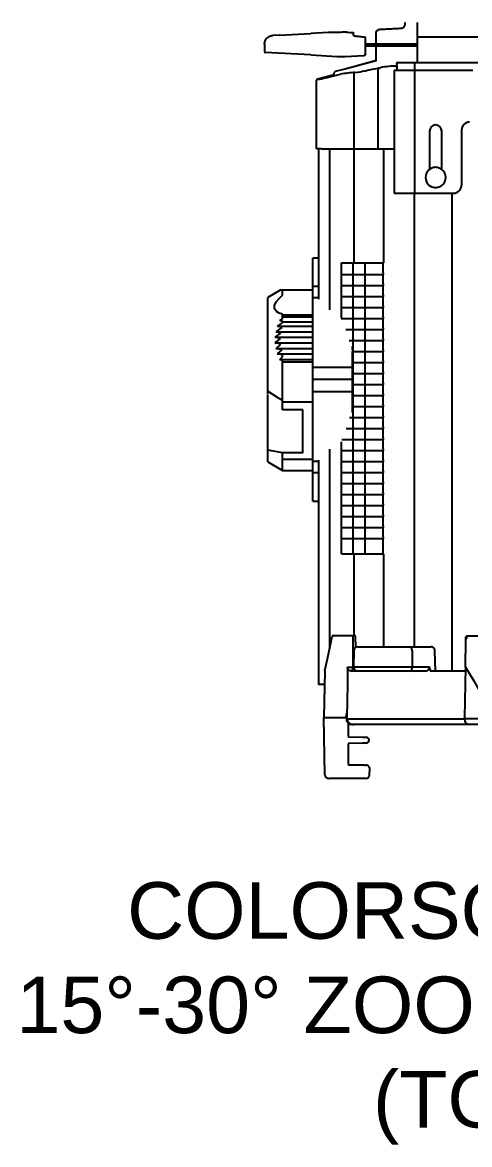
# Model space of a CAD drawing. Extents: x 5 to 346, y -5 to 215.
# Drawn here: x 109.6 to 116.52, y 106.2 to 123.55 of the extents above; entities that cross this region are included whole.
import ezdxf

# ---------------------------------------------------------------- set-up
doc = ezdxf.new("R2010")
doc.units = 0
doc.header["$LTSCALE"] = 0.5
doc.header["$MEASUREMENT"] = 0
doc.layers.get('0').update_dxf_attribs({"linetype": 'CONTINUOUS'})
doc.layers.add('RISER', color=7, linetype='CONTINUOUS')
doc.styles.add('ARIAL', font='arial.ttf')

# ---------------------------------------------------------------- blocks, each defined once
blk = doc.blocks.new('ColorSource spot V-z2550 (top)')
at = {"layer": 'RISER'}
for p, q in [((-2.91, -3.383), (-2.91, -3.356)), ((-2.719, -3.961), (-2.719, -3.356)), ((-4.853, -3.552), (-4.957, -3.558)), ((-4.853, -3.552), (-4.369, -3.527)), ((-4.101, -3.513), (-4.369, -3.527)), ((-3.676, -3.567), (-3.705, -3.57)), ((-3.525, -3.693), (-3.525, -3.601)), ((-3.36, -3.693), (-3.36, -3.524)), ((-5.085, -3.693), (-5.085, -3.812)), ((-3.525, -3.845), (-3.525, -3.693)), ((-3.344, -3.693), (-3.525, -3.693)), ((-3.344, -3.723), (-3.525, -3.723)), ((-2.72, -3.693), (-3.344, -3.693)), ((-2.72, -3.723), (-3.344, -3.723)), ((-4.369, -3.859), (-5.076, -3.822)), ((-4.369, -3.859), (-3.96, -3.88)), ((-3.96, -3.88), (-3.921, -3.88)), ((-3.921, -3.88), (-3.835, -3.88)), ((-3.835, -3.88), (-3.547, -3.865)), ((-3.026, -3.976), (-3.008, -3.976)), ((-3.008, -3.976), (-2.762, -3.976)), ((-2.762, -3.976), (-1.722, -3.976)), ((-2.762, -3.976), (-2.762, -4.096)), ((-3.705, -4.159), (-3.705, -5.31)), ((-3.325, -5.31), (-3.325, -4.091)), ((-3.078, -4.096), (-3.078, -5.996)), ((-3.078, -4.096), (-2.765, -4.096)), ((-3.041, -3.991), (-3.037, -4.028)), ((-3.037, -4.028), (-3.037, -4.096)), ((-2.765, -4.096), (-2.765, -5.996)), ((-2.765, -4.096), (-1.86, -4.096)), ((-4.278, -5.31), (-4.278, -4.246)), ((-4.026, -4.172), (-4.267, -4.231)), ((-2.037, -5.021), (-2.037, -5.871)), ((-2.532, -5.035), (-2.532, -5.626)), ((-2.342, -5.628), (-2.342, -5.035)), ((-4.205, -5.31), (-4.278, -5.31)), ((-4.278, -5.31), (-4.278, -5.31)), ((-4.251, -5.31), (-4.251, -7.634)), ((-4.205, -5.31), (-4.078, -5.31)), ((-4.078, -5.31), (-3.886, -5.31)), ((-4.078, -5.31), (-4.078, -7.8)), ((-3.886, -5.31), (-3.705, -5.31)), ((-3.705, -5.31), (-3.527, -5.31)), ((-3.705, -5.31), (-3.705, -7.07)), ((-3.527, -5.31), (-3.245, -5.31)), ((-3.245, -5.31), (-3.122, -5.31)), ((-3.245, -5.31), (-3.245, -7.07)), ((-3.122, -5.31), (-3.083, -5.31)), ((-3.078, -5.996), (-2.162, -5.996)), ((-2.768, -5.996), (-2.768, -13.006)), ((-2.187, -5.996), (-2.187, -13.381)), ((-4.251, -6.997), (-4.335, -6.997)), ((-4.335, -10.757), (-4.335, -6.997)), ((-3.892, -7.227), (-3.892, -7.07)), ((-3.892, -7.07), (-3.711, -7.07)), ((-3.711, -7.227), (-3.711, -7.07)), ((-3.711, -7.07), (-3.529, -7.07)), ((-3.529, -7.227), (-3.529, -7.07)), ((-3.529, -7.07), (-3.247, -7.07)), ((-3.247, -7.227), (-3.247, -7.07)), ((-3.9, -7.227), (-3.9, -7.252)), ((-3.9, -7.252), (-3.719, -7.252)), ((-3.892, -7.397), (-3.892, -7.252)), ((-3.719, -7.227), (-3.719, -7.252)), ((-3.719, -7.252), (-3.531, -7.252)), ((-3.711, -7.397), (-3.711, -7.252)), ((-3.531, -7.227), (-3.531, -7.252)), ((-3.531, -7.252), (-3.249, -7.252)), ((-3.529, -7.397), (-3.529, -7.252)), ((-3.249, -7.227), (-3.249, -7.252)), ((-3.249, -7.252), (-3.247, -7.252)), ((-3.247, -7.227), (-3.247, -7.252)), ((-3.247, -7.397), (-3.247, -7.252)), ((-4.251, -7.437), (-4.335, -7.437)), ((-3.9, -7.397), (-3.9, -7.422)), ((-3.9, -7.422), (-3.719, -7.422)), ((-3.892, -7.567), (-3.892, -7.422)), ((-3.719, -7.397), (-3.719, -7.422)), ((-3.719, -7.422), (-3.531, -7.422)), ((-3.711, -7.567), (-3.711, -7.422)), ((-3.531, -7.397), (-3.531, -7.422)), ((-3.531, -7.422), (-3.249, -7.422)), ((-3.529, -7.567), (-3.529, -7.422)), ((-3.249, -7.397), (-3.249, -7.422)), ((-3.249, -7.422), (-3.247, -7.422)), ((-3.247, -7.397), (-3.247, -7.422)), ((-3.247, -7.567), (-3.247, -7.422)), ((-4.831, -7.487), (-5.035, -7.606)), ((-5.035, -9.056), (-5.035, -7.606)), ((-4.831, -7.487), (-4.335, -7.487)), ((-4.807, -7.522), (-4.807, -7.487)), ((-4.807, -7.51), (-4.807, -7.506)), ((-4.807, -7.573), (-4.807, -7.522)), ((-4.251, -7.612), (-4.335, -7.612)), ((-3.9, -7.567), (-3.9, -7.592)), ((-3.9, -7.592), (-3.719, -7.592)), ((-3.892, -7.737), (-3.892, -7.592)), ((-3.719, -7.567), (-3.719, -7.592)), ((-3.719, -7.592), (-3.531, -7.592)), ((-3.711, -7.737), (-3.711, -7.592)), ((-3.531, -7.567), (-3.531, -7.592)), ((-3.531, -7.592), (-3.249, -7.592)), ((-3.529, -7.737), (-3.529, -7.592)), ((-3.249, -7.567), (-3.249, -7.592)), ((-3.249, -7.592), (-3.247, -7.592)), ((-3.247, -7.567), (-3.247, -7.592)), ((-3.247, -7.737), (-3.247, -7.592)), ((-3.9, -7.737), (-3.9, -7.762)), ((-3.9, -7.762), (-3.719, -7.762)), ((-3.892, -7.907), (-3.892, -7.762)), ((-3.719, -7.737), (-3.719, -7.762)), ((-3.719, -7.762), (-3.531, -7.762)), ((-3.711, -7.907), (-3.711, -7.762)), ((-3.531, -7.737), (-3.531, -7.762)), ((-3.531, -7.762), (-3.249, -7.762)), ((-3.529, -7.907), (-3.529, -7.762)), ((-3.249, -7.737), (-3.249, -7.762)), ((-3.249, -7.762), (-3.247, -7.762)), ((-3.247, -7.737), (-3.247, -7.762)), ((-3.247, -7.907), (-3.247, -7.762)), ((-4.847, -7.964), (-4.807, -7.938)), ((-4.807, -7.978), (-4.847, -7.964)), ((-4.807, -7.875), (-4.807, -7.865)), ((-4.807, -7.875), (-4.335, -7.875)), ((-4.807, -7.908), (-4.807, -7.875)), ((-4.807, -7.908), (-4.335, -7.908)), ((-4.807, -7.938), (-4.807, -7.908)), ((-4.807, -7.985), (-4.807, -7.978)), ((-3.9, -7.907), (-3.9, -7.927)), ((-3.898, -7.932), (-3.719, -7.932)), ((-3.719, -7.907), (-3.719, -7.932)), ((-3.719, -7.932), (-3.531, -7.932)), ((-3.711, -8.077), (-3.711, -7.932)), ((-3.531, -7.907), (-3.531, -7.932)), ((-3.531, -7.932), (-3.249, -7.932)), ((-3.529, -8.077), (-3.529, -7.932)), ((-3.249, -7.907), (-3.249, -7.932)), ((-3.249, -7.932), (-3.247, -7.932)), ((-3.247, -7.907), (-3.247, -7.932)), ((-3.247, -8.077), (-3.247, -7.932)), ((-4.906, -8.136), (-4.813, -8.071)), ((-4.83, -8.157), (-4.906, -8.136)), ((-4.906, -8.136), (-4.335, -8.136)), ((-4.882, -8.05), (-4.807, -8)), ((-4.813, -8.071), (-4.882, -8.05)), ((-4.882, -8.05), (-4.335, -8.05)), ((-4.807, -8), (-4.807, -7.985)), ((-4.807, -7.985), (-4.335, -7.985)), ((-3.828, -8.102), (-3.719, -8.102)), ((-3.719, -8.077), (-3.719, -8.102)), ((-3.719, -8.102), (-3.531, -8.102)), ((-3.711, -8.247), (-3.711, -8.102)), ((-3.531, -8.077), (-3.531, -8.102)), ((-3.531, -8.102), (-3.249, -8.102)), ((-3.529, -8.247), (-3.529, -8.102)), ((-3.249, -8.077), (-3.249, -8.102)), ((-3.249, -8.102), (-3.247, -8.102)), ((-3.247, -8.077), (-3.247, -8.102)), ((-3.247, -8.247), (-3.247, -8.102)), ((-4.918, -8.222), (-4.83, -8.157)), ((-4.836, -8.243), (-4.918, -8.222)), ((-4.918, -8.222), (-4.335, -8.222)), ((-4.918, -8.308), (-4.836, -8.243)), ((-4.83, -8.329), (-4.918, -8.308)), ((-4.918, -8.308), (-4.335, -8.308)), ((-3.775, -8.272), (-3.719, -8.272)), ((-3.719, -8.247), (-3.719, -8.272)), ((-3.719, -8.272), (-3.531, -8.272)), ((-3.711, -8.417), (-3.711, -8.272)), ((-3.531, -8.247), (-3.531, -8.272)), ((-3.531, -8.272), (-3.249, -8.272)), ((-3.529, -8.417), (-3.529, -8.272)), ((-3.249, -8.247), (-3.249, -8.272)), ((-3.249, -8.272), (-3.247, -8.272)), ((-3.247, -8.247), (-3.247, -8.272)), ((-3.247, -8.417), (-3.247, -8.272)), ((-4.906, -8.394), (-4.83, -8.329)), ((-4.813, -8.415), (-4.906, -8.394)), ((-4.906, -8.394), (-4.335, -8.394)), ((-4.882, -8.48), (-4.813, -8.415)), ((-4.807, -8.496), (-4.882, -8.48)), ((-4.882, -8.48), (-4.335, -8.48)), ((-4.807, -8.501), (-4.807, -8.496)), ((-3.736, -8.442), (-3.719, -8.442)), ((-3.731, -8.367), (-3.731, -8.417)), ((-3.731, -8.442), (-3.731, -8.689)), ((-3.719, -8.417), (-3.719, -8.442)), ((-3.719, -8.442), (-3.531, -8.442)), ((-3.711, -8.587), (-3.711, -8.442)), ((-3.531, -8.417), (-3.531, -8.442)), ((-3.531, -8.442), (-3.249, -8.442)), ((-3.529, -8.587), (-3.529, -8.442)), ((-3.249, -8.417), (-3.249, -8.442)), ((-3.249, -8.442), (-3.247, -8.442)), ((-3.247, -8.417), (-3.247, -8.442)), ((-3.247, -8.587), (-3.247, -8.442)), ((-4.847, -8.566), (-4.807, -8.523)), ((-4.807, -8.574), (-4.847, -8.566)), ((-4.847, -8.566), (-4.335, -8.566)), ((-4.807, -8.523), (-4.807, -8.501)), ((-4.807, -8.584), (-4.807, -8.574)), ((-4.807, -8.604), (-4.807, -8.584)), ((-4.807, -8.604), (-4.335, -8.604)), ((-4.807, -9.218), (-4.807, -8.604)), ((-3.731, -8.612), (-3.719, -8.612)), ((-3.719, -8.587), (-3.719, -8.612)), ((-3.719, -8.612), (-3.531, -8.612)), ((-3.711, -8.757), (-3.711, -8.612)), ((-3.531, -8.587), (-3.531, -8.612)), ((-3.531, -8.612), (-3.249, -8.612)), ((-3.529, -8.757), (-3.529, -8.612)), ((-3.249, -8.587), (-3.249, -8.612)), ((-3.249, -8.612), (-3.247, -8.612)), ((-3.247, -8.587), (-3.247, -8.612)), ((-3.247, -8.757), (-3.247, -8.612)), ((-3.731, -8.689), (-4.335, -8.689)), ((-3.731, -8.689), (-3.731, -8.877)), ((-3.731, -8.782), (-3.719, -8.782)), ((-3.719, -8.757), (-3.719, -8.782)), ((-3.719, -8.782), (-3.531, -8.782)), ((-3.711, -8.927), (-3.711, -8.782)), ((-3.531, -8.757), (-3.531, -8.782)), ((-3.531, -8.782), (-3.249, -8.782)), ((-3.529, -8.927), (-3.529, -8.782)), ((-3.249, -8.757), (-3.249, -8.782)), ((-3.249, -8.782), (-3.247, -8.782)), ((-3.247, -8.757), (-3.247, -8.782)), ((-3.247, -8.927), (-3.247, -8.782)), ((-3.731, -8.877), (-4.335, -8.877)), ((-3.731, -8.877), (-3.731, -9.065)), ((-3.731, -8.952), (-3.719, -8.952)), ((-3.719, -8.927), (-3.719, -8.952)), ((-3.719, -8.952), (-3.531, -8.952)), ((-3.711, -9.097), (-3.711, -8.952)), ((-3.531, -8.927), (-3.531, -8.952)), ((-3.531, -8.952), (-3.249, -8.952)), ((-3.529, -9.097), (-3.529, -8.952)), ((-3.249, -8.927), (-3.249, -8.952)), ((-3.249, -8.952), (-3.247, -8.952)), ((-3.247, -8.927), (-3.247, -8.952)), ((-3.247, -9.097), (-3.247, -8.952)), ((-5.035, -9.1), (-5.035, -9.056)), ((-5.035, -10.148), (-5.035, -9.11)), ((-3.731, -9.065), (-4.335, -9.065)), ((-3.731, -9.065), (-3.731, -9.28)), ((-3.731, -9.122), (-3.719, -9.122)), ((-3.719, -9.097), (-3.719, -9.122)), ((-3.719, -9.122), (-3.531, -9.122)), ((-3.711, -9.267), (-3.711, -9.122)), ((-3.531, -9.097), (-3.531, -9.122)), ((-3.531, -9.122), (-3.249, -9.122)), ((-3.529, -9.267), (-3.529, -9.122)), ((-3.249, -9.097), (-3.249, -9.122)), ((-3.249, -9.122), (-3.247, -9.122)), ((-3.247, -9.097), (-3.247, -9.122)), ((-3.247, -9.267), (-3.247, -9.122)), ((-4.807, -9.218), (-4.335, -9.218)), ((-4.807, -9.286), (-4.807, -9.218)), ((-4.807, -9.344), (-4.807, -9.286)), ((-4.49, -9.344), (-4.807, -9.344)), ((-4.49, -10.008), (-4.49, -9.344)), ((-3.733, -9.292), (-3.719, -9.292)), ((-3.731, -9.292), (-3.731, -9.387)), ((-3.719, -9.267), (-3.719, -9.292)), ((-3.719, -9.292), (-3.531, -9.292)), ((-3.711, -9.437), (-3.711, -9.292)), ((-3.531, -9.267), (-3.531, -9.292)), ((-3.531, -9.292), (-3.249, -9.292)), ((-3.529, -9.437), (-3.529, -9.292)), ((-3.249, -9.267), (-3.249, -9.292)), ((-3.249, -9.292), (-3.247, -9.292)), ((-3.247, -9.267), (-3.247, -9.292)), ((-3.247, -9.437), (-3.247, -9.292)), ((-3.769, -9.462), (-3.719, -9.462)), ((-3.719, -9.437), (-3.719, -9.462)), ((-3.719, -9.462), (-3.531, -9.462)), ((-3.711, -9.607), (-3.711, -9.462)), ((-3.531, -9.437), (-3.531, -9.462)), ((-3.531, -9.462), (-3.249, -9.462)), ((-3.529, -9.607), (-3.529, -9.462)), ((-3.249, -9.437), (-3.249, -9.462)), ((-3.249, -9.462), (-3.247, -9.462)), ((-3.247, -9.437), (-3.247, -9.462)), ((-3.247, -9.607), (-3.247, -9.462)), ((-3.821, -9.632), (-3.719, -9.632)), ((-3.719, -9.607), (-3.719, -9.632)), ((-3.719, -9.632), (-3.531, -9.632)), ((-3.711, -9.777), (-3.711, -9.632)), ((-3.531, -9.607), (-3.531, -9.632)), ((-3.531, -9.632), (-3.249, -9.632)), ((-3.529, -9.777), (-3.529, -9.632)), ((-3.249, -9.607), (-3.249, -9.632)), ((-3.249, -9.632), (-3.247, -9.632)), ((-3.247, -9.607), (-3.247, -9.632)), ((-3.247, -9.777), (-3.247, -9.632)), ((-3.892, -9.947), (-3.892, -9.836)), ((-3.888, -9.802), (-3.719, -9.802)), ((-3.719, -9.777), (-3.719, -9.802)), ((-3.719, -9.802), (-3.531, -9.802)), ((-3.711, -9.947), (-3.711, -9.802)), ((-3.531, -9.777), (-3.531, -9.802)), ((-3.531, -9.802), (-3.249, -9.802)), ((-3.529, -9.947), (-3.529, -9.802)), ((-3.249, -9.777), (-3.249, -9.802)), ((-3.249, -9.802), (-3.247, -9.802)), ((-3.247, -9.777), (-3.247, -9.802)), ((-3.247, -9.947), (-3.247, -9.802)), ((-4.807, -10.066), (-4.807, -10.008)), ((-4.49, -10.008), (-4.807, -10.008)), ((-4.078, -9.954), (-4.078, -13.038)), ((-3.9, -9.947), (-3.9, -9.972)), ((-3.9, -9.972), (-3.719, -9.972)), ((-3.892, -10.117), (-3.892, -9.972)), ((-3.719, -9.947), (-3.719, -9.972)), ((-3.719, -9.972), (-3.531, -9.972)), ((-3.711, -10.117), (-3.711, -9.972)), ((-3.531, -9.947), (-3.531, -9.972)), ((-3.531, -9.972), (-3.249, -9.972)), ((-3.529, -10.117), (-3.529, -9.972)), ((-3.249, -9.947), (-3.249, -9.972)), ((-3.249, -9.972), (-3.247, -9.972)), ((-3.247, -9.947), (-3.247, -9.972)), ((-3.247, -10.117), (-3.247, -9.972)), ((-5.035, -10.148), (-4.885, -10.235)), ((-4.807, -10.108), (-4.807, -10.066)), ((-4.807, -10.108), (-4.335, -10.108)), ((-4.807, -10.282), (-4.807, -10.108)), ((-4.251, -10.142), (-4.335, -10.142)), ((-4.251, -10.121), (-4.251, -13.587)), ((-3.9, -10.117), (-3.9, -10.142)), ((-3.9, -10.142), (-3.719, -10.142)), ((-3.892, -10.287), (-3.892, -10.142)), ((-3.719, -10.117), (-3.719, -10.142)), ((-3.719, -10.142), (-3.531, -10.142)), ((-3.711, -10.287), (-3.711, -10.142)), ((-3.531, -10.117), (-3.531, -10.142)), ((-3.531, -10.142), (-3.249, -10.142)), ((-3.529, -10.287), (-3.529, -10.142)), ((-3.249, -10.117), (-3.249, -10.142)), ((-3.249, -10.142), (-3.247, -10.142)), ((-3.247, -10.117), (-3.247, -10.142)), ((-3.247, -10.287), (-3.247, -10.142)), ((-4.885, -10.235), (-4.807, -10.281)), ((-4.807, -10.282), (-4.807, -10.283)), ((-4.807, -10.283), (-4.335, -10.283)), ((-4.251, -10.317), (-4.335, -10.317)), ((-3.9, -10.287), (-3.9, -10.312)), ((-3.9, -10.312), (-3.719, -10.312)), ((-3.892, -10.457), (-3.892, -10.312)), ((-3.719, -10.287), (-3.719, -10.312)), ((-3.719, -10.312), (-3.531, -10.312)), ((-3.711, -10.457), (-3.711, -10.312)), ((-3.531, -10.287), (-3.531, -10.312)), ((-3.531, -10.312), (-3.249, -10.312)), ((-3.529, -10.457), (-3.529, -10.312)), ((-3.249, -10.287), (-3.249, -10.312)), ((-3.249, -10.312), (-3.247, -10.312)), ((-3.247, -10.287), (-3.247, -10.312)), ((-3.247, -10.457), (-3.247, -10.312)), ((-3.9, -10.457), (-3.9, -10.482)), ((-3.9, -10.482), (-3.719, -10.482)), ((-3.892, -10.627), (-3.892, -10.482)), ((-3.719, -10.457), (-3.719, -10.482)), ((-3.719, -10.482), (-3.531, -10.482)), ((-3.711, -10.627), (-3.711, -10.482)), ((-3.531, -10.457), (-3.531, -10.482)), ((-3.531, -10.482), (-3.249, -10.482)), ((-3.529, -10.627), (-3.529, -10.482)), ((-3.249, -10.457), (-3.249, -10.482)), ((-3.249, -10.482), (-3.247, -10.482)), ((-3.247, -10.457), (-3.247, -10.482)), ((-3.247, -10.627), (-3.247, -10.482)), ((-3.9, -10.627), (-3.9, -10.652)), ((-3.9, -10.652), (-3.719, -10.652)), ((-3.892, -10.797), (-3.892, -10.652)), ((-3.719, -10.627), (-3.719, -10.652)), ((-3.719, -10.652), (-3.531, -10.652)), ((-3.711, -10.797), (-3.711, -10.652)), ((-3.531, -10.627), (-3.531, -10.652)), ((-3.531, -10.652), (-3.249, -10.652)), ((-3.529, -10.797), (-3.529, -10.652)), ((-3.249, -10.627), (-3.249, -10.652)), ((-3.249, -10.652), (-3.247, -10.652)), ((-3.247, -10.627), (-3.247, -10.652)), ((-3.247, -10.797), (-3.247, -10.652)), ((-4.335, -10.757), (-4.251, -10.757)), ((-3.9, -10.797), (-3.9, -10.822)), ((-3.9, -10.822), (-3.719, -10.822)), ((-3.892, -10.967), (-3.892, -10.822)), ((-3.719, -10.797), (-3.719, -10.822)), ((-3.719, -10.822), (-3.531, -10.822)), ((-3.711, -10.967), (-3.711, -10.822)), ((-3.531, -10.797), (-3.531, -10.822)), ((-3.531, -10.822), (-3.249, -10.822)), ((-3.529, -10.967), (-3.529, -10.822)), ((-3.249, -10.797), (-3.249, -10.822)), ((-3.249, -10.822), (-3.247, -10.822)), ((-3.247, -10.797), (-3.247, -10.822)), ((-3.247, -10.967), (-3.247, -10.822)), ((-3.9, -10.967), (-3.9, -10.992)), ((-3.9, -10.992), (-3.719, -10.992)), ((-3.892, -11.137), (-3.892, -10.992)), ((-3.719, -10.967), (-3.719, -10.992)), ((-3.719, -10.992), (-3.531, -10.992)), ((-3.711, -11.137), (-3.711, -10.992)), ((-3.531, -10.967), (-3.531, -10.992)), ((-3.531, -10.992), (-3.249, -10.992)), ((-3.529, -11.137), (-3.529, -10.992)), ((-3.249, -10.967), (-3.249, -10.992)), ((-3.249, -10.992), (-3.247, -10.992)), ((-3.247, -10.967), (-3.247, -10.992)), ((-3.247, -11.137), (-3.247, -10.992)), ((-3.9, -11.137), (-3.9, -11.162)), ((-3.9, -11.162), (-3.719, -11.162)), ((-3.892, -11.307), (-3.892, -11.162)), ((-3.719, -11.137), (-3.719, -11.162)), ((-3.719, -11.162), (-3.531, -11.162)), ((-3.711, -11.307), (-3.711, -11.162)), ((-3.531, -11.137), (-3.531, -11.162)), ((-3.531, -11.162), (-3.249, -11.162)), ((-3.529, -11.307), (-3.529, -11.162)), ((-3.249, -11.137), (-3.249, -11.162)), ((-3.249, -11.162), (-3.247, -11.162)), ((-3.247, -11.137), (-3.247, -11.162)), ((-3.247, -11.307), (-3.247, -11.162)), ((-3.9, -11.307), (-3.9, -11.332)), ((-3.9, -11.332), (-3.719, -11.332)), ((-3.892, -11.57), (-3.892, -11.332)), ((-3.719, -11.307), (-3.719, -11.332)), ((-3.719, -11.332), (-3.531, -11.332)), ((-3.711, -11.57), (-3.711, -11.332)), ((-3.531, -11.307), (-3.531, -11.332)), ((-3.531, -11.332), (-3.249, -11.332)), ((-3.529, -11.57), (-3.529, -11.332)), ((-3.249, -11.307), (-3.249, -11.332)), ((-3.249, -11.332), (-3.247, -11.332)), ((-3.247, -11.307), (-3.247, -11.332)), ((-3.247, -11.57), (-3.247, -11.332)), ((-3.892, -11.57), (-3.711, -11.57)), ((-3.711, -11.57), (-3.529, -11.57)), ((-3.705, -11.57), (-3.705, -12.834)), ((-3.529, -11.57), (-3.247, -11.57)), ((-3.245, -11.57), (-3.245, -13.006)), ((-4.022, -12.834), (-3.705, -12.834)), ((-3.705, -12.834), (-3.693, -12.834)), ((-4.112, -13.195), (-4.037, -12.846)), ((-3.713, -13.322), (-3.713, -12.849)), ((-3.674, -13.016), (-3.678, -12.849)), ((-3.639, -13.006), (-2.846, -13.006)), ((-2.846, -13.006), (-2.505, -13.006)), ((-2.495, -13.007), (-2.505, -13.006)), ((-1.977, -13.328), (-1.969, -12.889)), ((-0.658, -12.842), (-1.954, -12.842)), ((-3.702, -13.068), (-3.706, -13.317)), ((-2.801, -13.068), (-2.798, -13.317)), ((-2.44, -13.384), (-2.449, -13.068)), ((-3.8, -13.322), (-3.713, -13.322)), ((-3.706, -13.317), (-2.798, -13.317)), ((-2.798, -13.317), (-2.533, -13.317)), ((-1.977, -13.328), (-1.991, -14.099)), ((-4.153, -13.383), (-4.165, -14.099)), ((-3.745, -13.381), (-3.747, -13.381)), ((-3.643, -13.381), (-3.745, -13.381)), ((-2.843, -13.381), (-3.643, -13.381)), ((-2.589, -13.381), (-2.843, -13.381)), ((-2.524, -13.359), (-2.524, -13.381)), ((-1.993, -13.381), (-2.524, -13.381)), ((-4.156, -13.587), (-4.251, -13.587)), ((-3.812, -14.034), (-3.811, -14.099)), ((-4.165, -14.099), (-4.116, -14.099)), ((-4.15, -14.985), (-4.165, -14.099)), ((-4.116, -14.099), (-3.826, -14.099)), ((-3.81, -14.124), (-3.811, -14.099)), ((-3.81, -14.121), (-1.991, -14.121)), ((-3.81, -14.156), (-3.81, -14.124)), ((-3.791, -14.188), (-3.81, -14.156)), ((-3.763, -14.209), (-3.791, -14.188)), ((-3.791, -14.188), (-3.79, -14.345)), ((-3.785, -14.209), (-3.79, -14.214)), ((-3.79, -14.214), (-3.79, -14.345)), ((-3.763, -14.209), (-3.785, -14.209)), ((-3.703, -14.209), (-3.763, -14.209)), ((-1.928, -14.209), (-3.703, -14.209)), ((-1.99, -14.121), (-1.991, -14.099)), ((-1.991, -14.121), (-1.991, -14.099)), ((-1.991, -14.121), (-1.99, -14.126)), ((-1.718, -14.121), (-1.99, -14.121)), ((-1.647, -14.209), (-1.928, -14.209)), ((-3.79, -14.345), (-3.79, -14.383)), ((-3.79, -14.383), (-3.79, -14.394)), ((-3.79, -14.394), (-3.785, -14.399)), ((-3.785, -14.499), (-3.79, -14.504)), ((-3.79, -14.504), (-3.79, -14.515)), ((-3.79, -14.515), (-3.79, -14.813)), ((-3.785, -14.399), (-3.568, -14.403)), ((-3.568, -14.495), (-3.785, -14.499)), ((-3.79, -14.813), (-3.79, -14.824)), ((-3.79, -14.824), (-3.785, -14.829)), ((-3.785, -14.829), (-3.568, -14.833)), ((-3.459, -14.985), (-3.457, -14.895)), ((-4.15, -14.985), (-4.15, -14.989)), ((-4.071, -15.044), (-4.09, -15.044)), ((-3.785, -15.044), (-4.071, -15.044)), ((-3.641, -15.044), (-3.785, -15.044)), ((-3.568, -15.044), (-3.641, -15.044)), ((-3.519, -15.044), (-3.568, -15.044))]:
    blk.add_line(p, q, dxfattribs=at)
at = {"layer": 'RISER', "flags": 128}
for points in [[(-3.817, -3.506), (-3.794, -3.508), (-3.761, -3.509), (-3.719, -3.512)], [(-3.705, -3.57), (-3.707, -3.544), (-3.709, -3.528), (-3.709, -3.521)], [(-3.989, -4.111), (-3.858, -4.076), (-3.36, -3.942), (-3.36, -3.723)], [(-3.989, -4.111), (-3.858, -4.076), (-3.371, -3.945)], [(-3.547, -3.865), (-3.54, -3.864), (-3.536, -3.864), (-3.535, -3.864)], [(-3.525, -3.854), (-3.525, -3.854), (-3.525, -3.854)], [(-4.131, -4.21), (-4.117, -4.206), (-3.911, -4.154)], [(-4.011, -4.167), (-4, -4.127), (-3.989, -4.111)], [(-3.527, -4.103), (-3.47, -4.091), (-3.325, -4.062)], [(-3.063, -4.03), (-3.044, -4.031), (-3.037, -4.028), (-3.037, -4.028)], [(-4.807, -7.865), (-4.858, -7.848), (-4.901, -7.825), (-4.932, -7.784), (-4.93, -7.729), (-4.902, -7.674), (-4.859, -7.623), (-4.807, -7.573)], [(-5.035, -9.056), (-4.888, -9.147), (-4.807, -9.196)], [(-4.807, -10.008), (-4.888, -9.993), (-5.035, -9.967)], [(-3.713, -12.849), (-3.713, -12.846), (-3.713, -12.843), (-3.712, -12.841), (-3.711, -12.838), (-3.709, -12.837), (-3.708, -12.835), (-3.706, -12.834), (-3.705, -12.834)], [(-1.969, -12.889), (-1.969, -12.864), (-1.969, -12.859)], [(-1.958, -12.843), (-1.959, -12.853), (-1.961, -12.881)], [(-1.96, -12.842), (-1.959, -12.842), (-1.959, -12.842), (-1.958, -12.843)], [(-4.152, -13.38), (-4.151, -13.372), (-4.145, -13.348), (-4.137, -13.309), (-4.126, -13.258), (-4.112, -13.195)], [(-3.8, -13.322), (-3.801, -13.381), (-3.803, -13.587), (-3.811, -14.099)], [(-3.747, -13.381), (-3.783, -13.366), (-3.793, -13.351), (-3.797, -13.341), (-3.799, -13.33), (-3.8, -13.322)], [(-3.747, -13.381), (-3.74, -13.38), (-3.734, -13.376), (-3.728, -13.37), (-3.723, -13.363), (-3.719, -13.354), (-3.715, -13.344), (-3.713, -13.333), (-3.713, -13.322)], [(-1.976, -13.32), (-1.846, -13.532), (-1.721, -13.754)], [(-3.81, -14.124), (-3.81, -14.121), (-3.81, -14.121)], [(-1.99, -14.127), (-1.99, -14.125), (-1.99, -14.123), (-1.99, -14.121)], [(-3.568, -14.403), (-3.548, -14.403), (-3.53, -14.404), (-3.512, -14.404)], [(-3.512, -14.494), (-3.53, -14.494), (-3.548, -14.495), (-3.568, -14.495)], [(-3.568, -14.833), (-3.55, -14.833), (-3.532, -14.834), (-3.516, -14.834)]]:
    blk.add_lwpolyline(points, dxfattribs=at)
at = {"layer": 'RISER'}
for centre, radius, start, end in [((-3.534, -3.592), 0.00906, 4.3624, 87.1848), ((-5.075, -3.812), 0.01, 183.5738, 266.9774), ((-3.535, -3.854), 0.01, 273.1059, 359.191), ((-3.535, -3.854), 0.00999, 273.1451, 0.0504), ((-3.026, -3.991), 0.015, 90.0063, 180.0035), ((-2.733, -3.963), 0.0135, 268.7895, 6.3109), ((-3.175, -9.842), 5.736, 95.1243, 97.3672), ((-3.677, -4.156), 0.0285, 113.0368, 185.5357), ((-3.823, -2.795), 1.341, 275.7968, 282.7442), ((-3.281, -4.076), 0.0465, 161.648, 197.9747), ((-3.036, -5.338), 1.308, 91.1931, 102.779), ((-4.263, -4.246), 0.015, 104.3932, 179.875), ((-4.279, -3.769), 0.464, 270.8159, 288.5002), ((-4.033, -4.124), 0.048, 278.9806, 297.9398), ((-2.437, -5.035), 0.095, 0, 180), ((-1.912, -5.021), 0.125, 90, 180), ((-2.438, -5.751), 0.156, 101.4434, 258.5566), ((-2.438, -5.751), 0.156, 78.5566, 101.4434), ((-2.438, -5.751), 0.156, 281.4434, 78.5566), ((-2.162, -5.871), 0.125, 270, 0), ((-2.438, -5.751), 0.156, 258.5566, 281.4434), ((-4.022, -12.849), 0.015, 90, 167.77), ((-3.693, -12.849), 0.015, 1.4265, 90), ((-3.639, -13.069), 0.063, 90, 179), ((-2.857, -13.061), 0.0559, 352.7003, 78.7727), ((-2.505, -13.063), 0.0554, 354.5619, 80.8808), ((-1.95, -12.858), 0.0187, 119.8214, 181.9882), ((-1.951, -12.859), 0.0177, 112.468, 179.9414), ((-1.96, -12.891), 0.00993, 96.9533, 168.6327), ((-1.952, -12.854), 0.0142, 85.9834, 120.6089), ((-1.953, -12.851), 0.00979, 92.1403, 117.2798), ((-1.951, -12.844), 0.00345, 92.5577, 144.0341), ((-3.643, -13.318), 0.063, 179, 270), ((-2.854, -13.326), 0.0566, 281.6137, 8.7967), ((-2.594, -13.32), 0.0614, 275.3404, 2.7676), ((-2.675, -13.369), 0.151, 3.707, 20.0547), ((-4.138, -13.383), 0.015, 167.77, 179), ((-1.993, -13.366), 0.015, 269.9883, 359.0067), ((-3.727, -14.116), 0.0826, 183.272, 229.2725), ((-1.711, -16.321), 2.979, 134.0201, 134.2864), ((-3.704, -14.098), 0.111, 226.4871, 270.6423), ((-1.914, -14.133), 0.0769, 174.9916, 259.3313), ((-3.513, -14.449), 0.0452, 270.9995, 89.0005), ((-3.517, -14.894), 0.06, 358.9987, 89.0009), ((-4.09, -14.984), 0.06, 181, 270), ((-3.519, -14.984), 0.06, 270, 359)]:
    blk.add_arc(centre, radius, start, end, dxfattribs=at)
for centre, major_axis, ratio, start_param, end_param in [((-3.704, -13.321), (-0.015, 0.0001), 0.090892, 0.943352, 1.421419), ((-3.801, -12.38), (0.025, 1.719), 0.028233, 3.142009, 3.418861)]:
    blk.add_ellipse(centre, major_axis=major_axis, ratio=ratio, start_param=start_param, end_param=end_param, dxfattribs=at)
for points, knots in [([(-3.36, -3.524), (-3.359, -3.517), (-3.358, -3.503), (-3.347, -3.485), (-3.331, -3.471), (-3.315, -3.464), (-3.305, -3.463), (-3.301, -3.462)], [0, 0, 0, 0, 0.222089, 0.444178, 0.666268, 0.888362, 1, 1, 1, 1]), ([(-2.969, -3.445), (-2.962, -3.444), (-2.948, -3.442), (-2.93, -3.43), (-2.917, -3.414), (-2.911, -3.397), (-2.91, -3.387), (-2.91, -3.383)], [0, 0, 0, 0, 0.222101, 0.444199, 0.666298, 0.888389, 1, 1, 1, 1]), ([(-5.085, -3.693), (-5.083, -3.676), (-5.08, -3.642), (-5.05, -3.597), (-5.007, -3.566), (-4.973, -3.56), (-4.957, -3.558)], [0, 0, 0, 0, 0.240773, 0.5, 0.759226, 1, 1, 1, 1]), ([(-3.96, -3.51), (-3.976, -3.511), (-4.008, -3.512), (-4.051, -3.513), (-4.083, -3.513), (-4.101, -3.513), (-4.101, -3.513), (-4.101, -3.513)], [0, 0, 0, 0, 0.213189, 0.426374, 0.63981, 0.854211, 1, 1, 1, 1]), ([(-3.835, -3.507), (-3.844, -3.507), (-3.863, -3.508), (-3.905, -3.509), (-3.939, -3.51), (-3.957, -3.51), (-3.96, -3.51)], [0, 0, 0, 0, 0.315106, 0.632943, 0.949791, 1, 1, 1, 1]), ([(-3.817, -3.506), (-3.82, -3.506), (-3.823, -3.506), (-3.833, -3.507), (-3.835, -3.507)], [0, 0, 0, 0, 0.791812, 1, 1, 1, 1]), ([(-3.835, -3.507), (-3.835, -3.507), (-3.835, -3.507), (-3.835, -3.507), (-3.835, -3.507), (-3.835, -3.507), (-3.835, -3.507)], [0, 0, 0, 0, 0.344546, 0.691935, 0.85964, 1, 1, 1, 1]), ([(-3.719, -3.512), (-3.718, -3.512), (-3.715, -3.512), (-3.712, -3.514), (-3.71, -3.517), (-3.709, -3.519), (-3.709, -3.52), (-3.709, -3.521)], [0, 0, 0, 0, 0.235927, 0.471835, 0.707759, 0.925417, 1, 1, 1, 1]), ([(-3.676, -3.567), (-3.669, -3.567), (-3.636, -3.57), (-3.588, -3.574), (-3.548, -3.581), (-3.534, -3.583)], [0, 0, 0, 0, 0.139684, 0.698664, 1, 1, 1, 1])]:
    blk.add_open_spline(points, degree=3, knots=knots, dxfattribs=at)
for points in [[(-3.301, -3.462), (-2.969, -3.445)], [(-3.817, -3.506), (-3.817, -3.506)], [(-3.719, -3.512), (-3.719, -3.512)], [(-3.525, -3.601), (-3.525, -3.592)], [(-2.719, -3.578), (-0.575, -3.58)], [(-3.525, -3.845), (-3.525, -3.854)]]:
    blk.add_open_spline(points, degree=1, dxfattribs=at)
at = {"layer": 'RISER', "color": 1, "insert": (-0.012, -16.645), "char_height": 0.875, "width": 20.15864, "attachment_point": 2, "style": 'ARIAL'}
blk.add_mtext('COLORSOURCE SPOT V\\P15%%D-30%%D ZOOM LED LUMINAIRE\\P(TOP VIEW)', dxfattribs=at)

msp = doc.modelspace()

# ---------------------------------------------------------------- block references
msp.add_blockref('ColorSource spot V-z2550 (top)', (118.429, 126.901))

doc.saveas('drawing.dxf')
